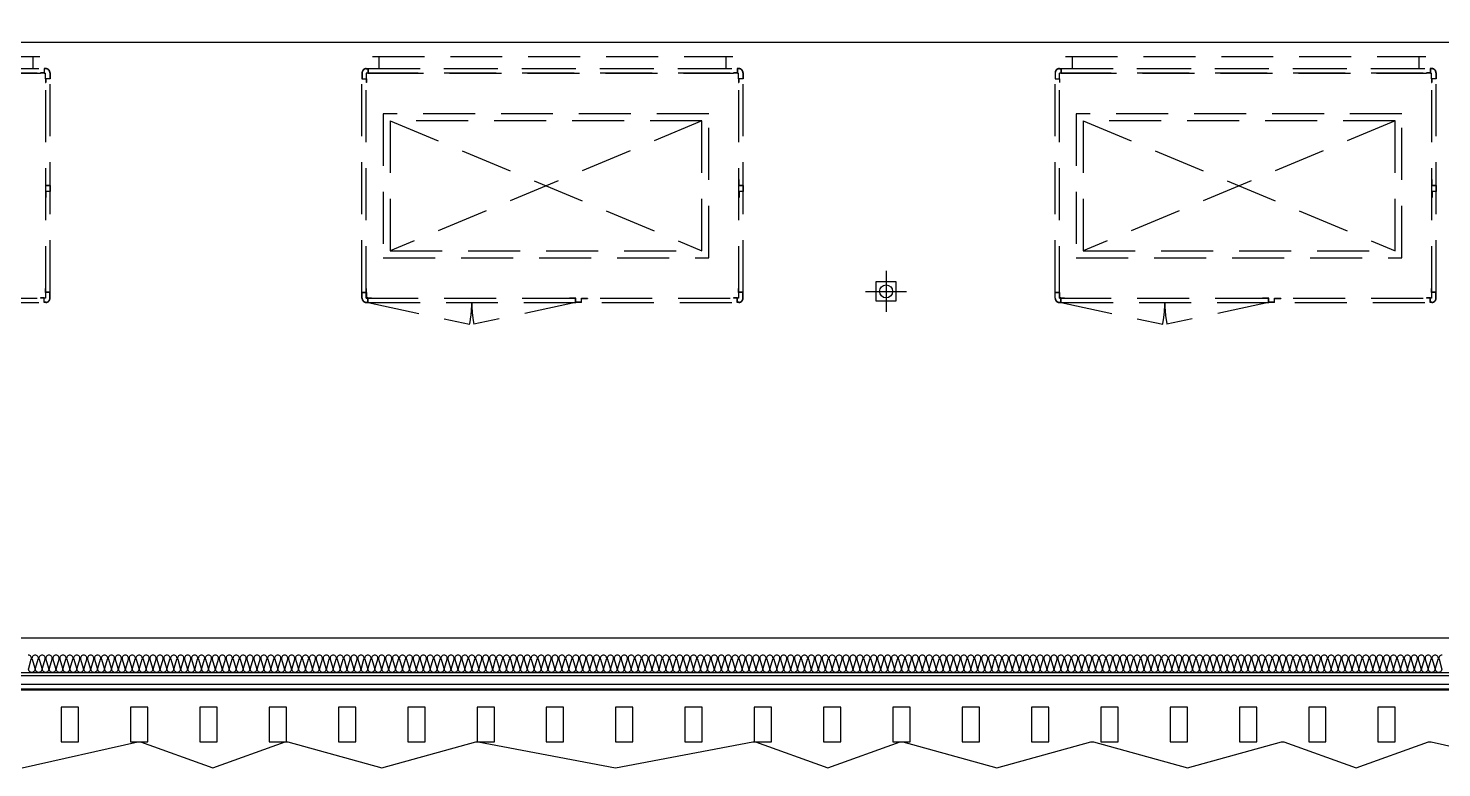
# Model space of a CAD drawing. Header units: millimetres. Extents: x -95754 to 177808, y 34455 to 149960.
# Drawn here: x 119714 to 127872, y 106755 to 111023 of the extents above; entities that cross this region are included whole.
import ezdxf

# ---------------------------------------------------------------- set-up
doc = ezdxf.new("R2010")
doc.units = ezdxf.units.MM
doc.header["$LTSCALE"] = 300
doc.linetypes.add('H1', pattern=[1.5, 1, -0.5])
for name, color, linetype in [('A-ELE-8', 8, 'Continuous'), ('A-ETC-기계', 253, 'H1'), ('A-LOUVER', 6, 'Continuous'), ('A-SYM', 7, 'Continuous'), ('A-WALL-D', 7, 'Continuous'), ('A-지붕바닥', 251, 'Continuous'), ('A-하지철물', 55, 'Continuous'), ('ISL', 251, 'Continuous'), ('복합판넬', 6, 'Continuous'), ('우수계획', 7, 'Continuous')]:
    doc.layers.add(name, color=color, linetype=linetype)
doc.layers.add('A-ETC-AREA', color=21, linetype='Continuous', plot=False)

# ---------------------------------------------------------------- blocks, each defined once
blk = doc.blocks.new('A$Cacae0627')
at = {"layer": '우수계획', "color": 1}
for p, q in [((0, 528), (0, -528)), ((-528, 0), (528, 0))]:
    blk.add_line(p, q, dxfattribs=at)
at = {"layer": '우수계획', "color": 6, "lineweight": -3}
blk.add_lwpolyline([(-250, 250), (250, 250), (250, -250), (-250, -250)], close=True, dxfattribs=at)
blk.add_circle((0, 0), 167, dxfattribs=at)
blk = doc.blocks.new('A$Cfdea7a82')
at = {"layer": 'A-SYM', "xscale": 0.2249999999999964, "yscale": 0.2249999999999964, "zscale": 0.2249999999999964}
blk.add_blockref('A$Cacae0627', (203.8, 118.8, 0), dxfattribs=at)
blk = doc.blocks.new('A$C7EEB4B3A')
for p, q in [((36.2, 25), (0, 25)), ((0, 25), (0, 23.8)), ((35, 23.8), (0, 23.8)), ((35, 0), (35, 23.8)), ((35, 0), (70, 0)), ((36.2, 1.2), (36.2, 25)), ((36.2, 1.2), (68.8, 1.2)), ((68.8, 1.2), (68.8, 25)), ((68.8, 25), (105, 25)), ((70, 0), (70, 23.8)), ((70, 23.8), (105, 23.8)), ((105, 25), (105, 23.8))]:
    blk.add_line(p, q)
blk = doc.blocks.new('G$C50708EB4')
for p, q in [((-1077.5, 0), (1002.5, 0)), ((-1075, 0), (-1065, 0)), ((-1065, 0), (-1065, -25)), ((-1065, 0), (1065, 0)), ((-1040, 70), (1040, 70)), ((-1000, 0), (-1000, 70)), ((1000, 70), (1000, 0)), ((1075, 0), (1065, 0)), ((1065, 0), (1065, -25)), ((-1100, -25), (-1100, -60)), ((-1100, -60), (-1075, -60)), ((-1100, -1290.1), (-1100, -60)), ((-1098.4, -25), (-1098.4, -58.4)), ((-1098.4, -58.4), (-1073.4, -58.4)), ((-1075, -1.6), (-1066.6, -1.6)), ((-1075, -1325.1), (-1075, -25)), ((-1075, -25), (1075, -25)), ((-1075, -60), (-1075, -80)), ((-1073.4, -80), (-1075, -80)), ((-1073.4, -58.4), (-1073.4, -26.6)), ((-1066.6, -26.6), (-1073.4, -26.6)), ((-1073.4, -58.4), (-1073.4, -80)), ((-1066.6, -1.6), (-1066.6, -26.6)), ((-1066.6, -26.6), (-1045, -26.6)), ((-1065, -25), (-1045, -25)), ((-1045, -26.6), (-1045, -25)), ((-1045, -26.6), (1045, -26.6)), ((1065, -25), (1045, -25)), ((1045, -26.6), (1045, -25)), ((1066.6, -26.6), (1045, -26.6)), ((1075, -1.6), (1066.6, -1.6)), ((1066.6, -1.6), (1066.6, -26.6)), ((1066.6, -26.6), (1073.4, -26.6)), ((1073.4, -58.4), (1073.4, -26.6)), ((1098.4, -58.4), (1073.4, -58.4)), ((1073.4, -58.4), (1073.4, -80)), ((1073.4, -80), (1075, -80)), ((1075, -1325.1), (1075, -25)), ((1100, -60), (1075, -60)), ((1075, -60), (1075, -80)), ((1098.4, -25), (1098.4, -58.4)), ((1100, -25), (1100, -60)), ((1100, -1290.1), (1100, -60)), ((-977.5, -262.1), (-977.5, -1092.1)), ((902.5, -262.1), (-977.5, -262.1)), ((-937.5, -302.1), (-937.5, -1052.1)), ((-937.5, -302.1), (862.5, -1052.1)), ((862.5, -302.1), (-937.5, -1052.1)), ((862.5, -302.1), (-937.5, -302.1)), ((862.5, -1052.1), (862.5, -302.1)), ((902.5, -1092.1), (902.5, -262.1)), ((-937.5, -1052.1), (862.5, -1052.1)), ((-977.5, -1092.1), (902.5, -1092.1)), ((-1100, -1325.1), (-1100, -1290.1)), ((-1100, -1290.1), (-1075, -1290.1)), ((-1098.4, -1325.1), (-1098.4, -1291.7)), ((-1098.4, -1291.7), (-1073.4, -1291.7)), ((-1075, -1290.1), (-1075, -1270.1)), ((-1073.4, -1270.1), (-1075, -1270.1)), ((-1073.4, -1291.7), (-1073.4, -1270.1)), ((-1073.4, -1291.7), (-1073.4, -1323.5)), ((1073.4, -1291.7), (1073.4, -1270.1)), ((1073.4, -1270.1), (1075, -1270.1)), ((1098.4, -1291.7), (1073.4, -1291.7)), ((1073.4, -1291.7), (1073.4, -1323.5)), ((1075, -1290.1), (1075, -1270.1)), ((1100, -1290.1), (1075, -1290.1)), ((1098.4, -1325.1), (1098.4, -1291.7)), ((1100, -1325.1), (1100, -1290.1)), ((-1075, -1325.1), (1075, -1325.1)), ((-1075, -1348.5), (-1066.6, -1348.5)), ((-1075, -1350.1), (-1065, -1350.1)), ((-1066.6, -1323.5), (-1073.4, -1323.5)), ((-1066.6, -1348.5), (-1066.6, -1323.5)), ((-1066.6, -1323.5), (-1045, -1323.5)), ((-1065, -1350.1), (-1065, -1325.1)), ((-1065, -1325.1), (-1045, -1325.1)), ((-1065, -1350.1), (1065, -1350.1)), ((-1065, -1350.1), (-478.6, -1475.3)), ((-1045, -1323.5), (-1045, -1325.1)), ((132.5, -1350), (-453.9, -1475.2)), ((1066.6, -1323.5), (1045, -1323.5)), ((1045, -1323.5), (1045, -1325.1)), ((1065, -1325.1), (1045, -1325.1)), ((1065, -1350.1), (1065, -1325.1)), ((1075, -1350.1), (1065, -1350.1)), ((1066.6, -1348.5), (1066.6, -1323.5)), ((1066.6, -1323.5), (1073.4, -1323.5)), ((1075, -1348.5), (1066.6, -1348.5))]:
    blk.add_line(p, q)
for centre, radius, start, end in [((-1075, -25), 25, 90, 180), ((1075, -25), 25, 0, 90), ((-1075, -25), 23.4, 90, 180.00287), ((1075, -25), 23.4, 359.99713, 90), ((-1075, -1325.1), 25, 180, 270), ((-1075, -1325.1), 23.4, 179.99713, 270), ((-1108.2, -1350.1), 641.9, 348.75274, 0.00458), ((175.7, -1350), 641.9, 179.99542, 191.24726), ((1075, -1325.1), 25, 270, 0), ((1075, -1325.1), 23.4, 270, 0.00287)]:
    blk.add_arc(centre, radius, start, end)
at = {"xscale": -1, "rotation": 89.99999999999997}
blk.add_blockref('A$C7EEB4B3A', (1100, -639.9), dxfattribs=at)
at = {"xscale": -1}
blk.add_blockref('A$C7EEB4B3A', (202.5, -1350.1), dxfattribs=at)
blk = doc.blocks.new('6F_기계장비')
at = {"layer": 'A-ETC-기계'}
for p in [(26186, -37815), (30186, -37815), (34186, -37815)]:
    blk.add_blockref('G$C50708EB4', p, dxfattribs=at)

msp = doc.modelspace()

# ---------------------------------------------------------------- linework, layer by layer
at = {"layer": 'A-ELE-8', "elevation": 0}
msp.add_lwpolyline([(119678.6, 106755), (120346.1, 106905), (120346.1, 106905), (120361.1, 106905), (120361.1, 106905), (120778.6, 106755), (121196.1, 106905), (121196.1, 106905), (121211.1, 106905), (121211.1, 106905), (121753.6, 106755), (122296.1, 106905), (122296.1, 106905), (122311.1, 106905), (122311.1, 106905), (123103.6, 106755), (123896.1, 106905), (123896.1, 106905), (123911.1, 106905), (123911.1, 106905), (124328.6, 106755), (124746.1, 106905), (124746.1, 106905), (124761.1, 106905), (124761.1, 106905), (125303.6, 106755), (125846.1, 106905), (125846.1, 106905), (125861.1, 106905), (125861.1, 106905), (126403.6, 106755), (126946.1, 106905), (126946.1, 106905), (126961.1, 106905), (126961.1, 106905), (127378.6, 106755), (127796.1, 106905), (127796.1, 106905), (127811.1, 106905), (127811.1, 106905), (128478.6, 106755)], dxfattribs=at)
at = {"layer": 'A-ETC-AREA'}
msp.add_lwpolyline([(109303.6, 107505), (145803.6, 107505), (145803.6, 123005), (109303.6, 123005)], close=True, dxfattribs=at)
at = {"layer": 'A-LOUVER'}
for points in [[(119903.6, 106905), (120003.6, 106905), (120003.6, 107105), (119903.6, 107105)], [(120303.6, 106905), (120403.6, 106905), (120403.6, 107105), (120303.6, 107105)], [(120703.6, 106905), (120803.6, 106905), (120803.6, 107105), (120703.6, 107105)], [(121103.6, 106905), (121203.6, 106905), (121203.6, 107105), (121103.6, 107105)], [(121503.6, 106905), (121603.6, 106905), (121603.6, 107105), (121503.6, 107105)], [(121903.6, 106905), (122003.6, 106905), (122003.6, 107105), (121903.6, 107105)], [(122303.6, 106905), (122403.6, 106905), (122403.6, 107105), (122303.6, 107105)], [(122703.6, 106905), (122803.6, 106905), (122803.6, 107105), (122703.6, 107105)]]:
    msp.add_lwpolyline(points, close=True, dxfattribs=at)
at = {"layer": 'A-LOUVER', "elevation": 0}
for points in [[(123103.6, 106905), (123203.6, 106905), (123203.6, 107105), (123103.6, 107105)], [(123503.6, 106905), (123603.6, 106905), (123603.6, 107105), (123503.6, 107105)], [(123903.6, 106905), (124003.6, 106905), (124003.6, 107105), (123903.6, 107105)], [(124303.6, 106905), (124403.6, 106905), (124403.6, 107105), (124303.6, 107105)], [(124703.6, 106905), (124803.6, 106905), (124803.6, 107105), (124703.6, 107105)], [(125103.6, 106905), (125203.6, 106905), (125203.6, 107105), (125103.6, 107105)], [(125503.6, 106905), (125603.6, 106905), (125603.6, 107105), (125503.6, 107105)], [(125903.6, 106905), (126003.6, 106905), (126003.6, 107105), (125903.6, 107105)], [(126303.6, 106905), (126403.6, 106905), (126403.6, 107105), (126303.6, 107105)], [(126703.6, 106905), (126803.6, 106905), (126803.6, 107105), (126703.6, 107105)], [(127103.6, 106905), (127203.6, 106905), (127203.6, 107105), (127103.6, 107105)], [(127503.6, 106905), (127603.6, 106905), (127603.6, 107105), (127503.6, 107105)]]:
    msp.add_lwpolyline(points, close=True, dxfattribs=at)
at = {"layer": 'A-WALL-D'}
msp.add_line((141303.6, 110940), (109403.6, 110940), dxfattribs=at)
at = {"layer": 'A-하지철물', "elevation": 0}
for points in [[(145953.6, 108745), (146173.6, 108745), (146173.6, 107235), (108983.6, 107235), (108983.6, 108345), (109203.6, 108345)], [(145953.6, 108695), (146123.6, 108695), (146123.6, 107285), (109033.6, 107285), (109033.6, 108310), (109203.6, 108310)]]:
    msp.add_lwpolyline(points, dxfattribs=at)
at = {"layer": 'ISL'}
msp.add_lwpolyline([(109103.6, 108345), (109103.6, 107305), (146053.6, 107305), (146053.6, 108745)], dxfattribs=at)
at = {"layer": 'ISL', "elevation": 0}
msp.add_lwpolyline([(127873.6, 107405, 0.509267), (127855.9, 107380.8), (127871.2, 107329.3, -1.372593), (127835.9, 107329.3), (127851.2, 107380.8, 0.509267), (127833.6, 107405, 0.509267), (127815.9, 107380.8), (127831.2, 107329.3, -1.372593), (127795.9, 107329.3), (127811.2, 107380.8, 0.509267), (127793.6, 107405, 0.509267), (127775.9, 107380.8), (127791.2, 107329.3, -1.372593), (127755.9, 107329.3), (127771.2, 107380.8, 0.509267), (127753.6, 107405, 0.509267), (127735.9, 107380.8), (127751.2, 107329.3, -1.372593), (127715.9, 107329.3), (127731.2, 107380.8, 0.509267), (127713.6, 107405, 0.509267), (127695.9, 107380.8), (127711.2, 107329.3, -1.372593), (127675.9, 107329.3), (127691.2, 107380.8, 0.509267), (127673.6, 107405, 0.509267), (127655.9, 107380.8), (127671.2, 107329.3, -1.372593), (127635.9, 107329.3), (127651.2, 107380.8, 0.509267), (127633.6, 107405, 0.509267), (127615.9, 107380.8), (127631.2, 107329.3, -1.372593), (127595.9, 107329.3), (127611.2, 107380.8, 0.509267), (127593.6, 107405, 0.509267), (127575.9, 107380.8), (127591.2, 107329.3, -1.372593), (127555.9, 107329.3), (127571.2, 107380.8, 0.509267), (127553.6, 107405, 0.509267), (127535.9, 107380.8), (127551.2, 107329.3, -1.372593), (127515.9, 107329.3), (127531.2, 107380.8, 0.509267), (127513.6, 107405, 0.509267), (127495.9, 107380.8), (127511.2, 107329.3, -1.372593), (127475.9, 107329.3), (127491.2, 107380.8, 0.509267), (127473.6, 107405, 0.509267), (127455.9, 107380.8), (127471.2, 107329.3, -1.372593), (127435.9, 107329.3), (127451.2, 107380.8, 0.509267), (127433.6, 107405, 0.509267), (127415.9, 107380.8), (127431.2, 107329.3, -1.372593), (127395.9, 107329.3), (127411.2, 107380.8, 0.509267), (127393.6, 107405, 0.509267), (127375.9, 107380.8), (127391.2, 107329.3, -1.372593), (127355.9, 107329.3), (127371.2, 107380.8, 0.509267), (127353.6, 107405, 0.509267), (127335.9, 107380.8), (127351.2, 107329.3, -1.372593), (127315.9, 107329.3), (127331.2, 107380.8, 0.509267), (127313.6, 107405, 0.509267), (127295.9, 107380.8), (127311.2, 107329.3, -1.372593), (127275.9, 107329.3), (127291.2, 107380.8, 0.509267), (127273.6, 107405, 0.509267), (127255.9, 107380.8), (127271.2, 107329.3, -1.372593), (127235.9, 107329.3), (127251.2, 107380.8, 0.509267), (127233.6, 107405, 0.509267), (127215.9, 107380.8), (127231.2, 107329.3, -1.372593), (127195.9, 107329.3), (127211.2, 107380.8, 0.509267), (127193.6, 107405, 0.509267), (127175.9, 107380.8), (127191.2, 107329.3, -1.372593), (127155.9, 107329.3), (127171.2, 107380.8, 0.509267), (127153.6, 107405, 0.509267), (127135.9, 107380.8), (127151.2, 107329.3, -1.372593), (127115.9, 107329.3), (127131.2, 107380.8, 0.509267), (127113.6, 107405, 0.509267), (127095.9, 107380.8), (127111.2, 107329.3, -1.372593), (127075.9, 107329.3), (127091.2, 107380.8, 0.509267), (127073.6, 107405, 0.509267), (127055.9, 107380.8), (127071.2, 107329.3, -1.372593), (127035.9, 107329.3), (127051.2, 107380.8, 0.509267), (127033.6, 107405, 0.509267), (127015.9, 107380.8), (127031.2, 107329.3, -1.372593), (126995.9, 107329.3), (127011.2, 107380.8, 0.509267), (126993.6, 107405, 0.509267), (126975.9, 107380.8), (126991.2, 107329.3, -1.372593), (126955.9, 107329.3), (126971.2, 107380.8, 0.509267), (126953.6, 107405, 0.509267), (126935.9, 107380.8), (126951.2, 107329.3, -1.372593), (126915.9, 107329.3), (126931.2, 107380.8, 0.509267), (126913.6, 107405, 0.509267), (126895.9, 107380.8), (126911.2, 107329.3, -1.372593), (126875.9, 107329.3), (126891.2, 107380.8, 0.509267), (126873.6, 107405, 0.509267), (126855.9, 107380.8), (126871.2, 107329.3, -1.372593), (126835.9, 107329.3), (126851.2, 107380.8, 0.509267), (126833.6, 107405, 0.509267), (126815.9, 107380.8), (126831.2, 107329.3, -1.372593), (126795.9, 107329.3), (126811.2, 107380.8, 0.509267), (126793.6, 107405, 0.509267), (126775.9, 107380.8), (126791.2, 107329.3, -1.372593), (126755.9, 107329.3), (126771.2, 107380.8, 0.509267), (126753.6, 107405, 0.509267), (126735.9, 107380.8), (126751.2, 107329.3, -1.372593), (126715.9, 107329.3), (126731.2, 107380.8, 0.509267), (126713.6, 107405, 0.509267), (126695.9, 107380.8), (126711.2, 107329.3, -1.372593), (126675.9, 107329.3), (126691.2, 107380.8, 0.509267), (126673.6, 107405, 0.509267), (126655.9, 107380.8), (126671.2, 107329.3, -1.372593), (126635.9, 107329.3), (126651.2, 107380.8, 0.509267), (126633.6, 107405, 0.509267), (126615.9, 107380.8), (126631.2, 107329.3, -1.372593), (126595.9, 107329.3), (126611.2, 107380.8, 0.509267), (126593.6, 107405, 0.509267), (126575.9, 107380.8), (126591.2, 107329.3, -1.372593), (126555.9, 107329.3), (126571.2, 107380.8, 0.509267), (126553.6, 107405, 0.509267), (126535.9, 107380.8), (126551.2, 107329.3, -1.372593), (126515.9, 107329.3), (126531.2, 107380.8, 0.509267), (126513.6, 107405, 0.509267), (126495.9, 107380.8), (126511.2, 107329.3, -1.372593), (126475.9, 107329.3), (126491.2, 107380.8, 0.509267), (126473.6, 107405, 0.509267), (126455.9, 107380.8), (126471.2, 107329.3, -1.372593), (126435.9, 107329.3), (126451.2, 107380.8, 0.509267), (126433.6, 107405, 0.509267), (126415.9, 107380.8), (126431.2, 107329.3, -1.372593), (126395.9, 107329.3), (126411.2, 107380.8, 0.509267), (126393.6, 107405, 0.509267), (126375.9, 107380.8), (126391.2, 107329.3, -1.372593), (126355.9, 107329.3), (126371.2, 107380.8, 0.509267), (126353.6, 107405, 0.509267), (126335.9, 107380.8), (126351.2, 107329.3, -1.372593), (126315.9, 107329.3), (126331.2, 107380.8, 0.509267), (126313.6, 107405, 0.509267), (126295.9, 107380.8), (126311.2, 107329.3, -1.372593), (126275.9, 107329.3), (126291.2, 107380.8, 0.509267), (126273.6, 107405, 0.509267), (126255.9, 107380.8), (126271.2, 107329.3, -1.372593), (126235.9, 107329.3), (126251.2, 107380.8, 0.509267), (126233.6, 107405, 0.509267), (126215.9, 107380.8), (126231.2, 107329.3, -1.372593), (126195.9, 107329.3), (126211.2, 107380.8, 0.509267), (126193.6, 107405, 0.509267), (126175.9, 107380.8), (126191.2, 107329.3, -1.372593), (126155.9, 107329.3), (126171.2, 107380.8, 0.509267), (126153.6, 107405, 0.509267), (126135.9, 107380.8), (126151.2, 107329.3, -1.372593), (126115.9, 107329.3), (126131.2, 107380.8, 0.509267), (126113.6, 107405, 0.509267), (126095.9, 107380.8), (126111.2, 107329.3, -1.372593), (126075.9, 107329.3), (126091.2, 107380.8, 0.509267), (126073.6, 107405, 0.509267), (126055.9, 107380.8), (126071.2, 107329.3, -1.372593), (126035.9, 107329.3), (126051.2, 107380.8, 0.509267), (126033.6, 107405, 0.509267), (126015.9, 107380.8), (126031.2, 107329.3, -1.372593), (125995.9, 107329.3), (126011.2, 107380.8, 0.509267), (125993.6, 107405, 0.509267), (125975.9, 107380.8), (125991.2, 107329.3, -1.372593), (125955.9, 107329.3), (125971.2, 107380.8, 0.509267), (125953.6, 107405, 0.509267), (125935.9, 107380.8), (125951.2, 107329.3, -1.372593), (125915.9, 107329.3), (125931.2, 107380.8, 0.509267), (125913.6, 107405, 0.509267), (125895.9, 107380.8), (125911.2, 107329.3, -1.372593), (125875.9, 107329.3), (125891.2, 107380.8, 0.509267), (125873.6, 107405, 0.509267), (125855.9, 107380.8), (125871.2, 107329.3, -1.372593), (125835.9, 107329.3), (125851.2, 107380.8, 0.509267), (125833.6, 107405, 0.509267), (125815.9, 107380.8), (125831.2, 107329.3, -1.372593), (125795.9, 107329.3), (125811.2, 107380.8, 0.509267), (125793.6, 107405, 0.509267), (125775.9, 107380.8), (125791.2, 107329.3, -1.372593), (125755.9, 107329.3), (125771.2, 107380.8, 0.509267), (125753.6, 107405, 0.509267), (125735.9, 107380.8), (125751.2, 107329.3, -1.372593), (125715.9, 107329.3), (125731.2, 107380.8, 0.509267), (125713.6, 107405, 0.509267), (125695.9, 107380.8), (125711.2, 107329.3, -1.372593), (125675.9, 107329.3), (125691.2, 107380.8, 0.509267), (125673.6, 107405, 0.509267), (125655.9, 107380.8), (125671.2, 107329.3, -1.372593), (125635.9, 107329.3), (125651.2, 107380.8, 0.509267), (125633.6, 107405, 0.509267), (125615.9, 107380.8), (125631.2, 107329.3, -1.372593), (125595.9, 107329.3), (125611.2, 107380.8, 0.509267), (125593.6, 107405, 0.509267), (125575.9, 107380.8), (125591.2, 107329.3, -1.372593), (125555.9, 107329.3), (125571.2, 107380.8, 0.509267), (125553.6, 107405, 0.509267), (125535.9, 107380.8), (125551.2, 107329.3, -1.372593), (125515.9, 107329.3), (125531.2, 107380.8, 0.509267), (125513.6, 107405, 0.509267), (125495.9, 107380.8), (125511.2, 107329.3, -1.372593), (125475.9, 107329.3), (125491.2, 107380.8, 0.509267), (125473.6, 107405, 0.509267), (125455.9, 107380.8), (125471.2, 107329.3, -1.372593), (125435.9, 107329.3), (125451.2, 107380.8, 0.509267), (125433.6, 107405, 0.509267), (125415.9, 107380.8), (125431.2, 107329.3, -1.372593), (125395.9, 107329.3), (125411.2, 107380.8, 0.509267), (125393.6, 107405, 0.509267), (125375.9, 107380.8), (125391.2, 107329.3, -1.372593), (125355.9, 107329.3), (125371.2, 107380.8, 0.509267), (125353.6, 107405, 0.509267), (125335.9, 107380.8), (125351.2, 107329.3, -1.372593), (125315.9, 107329.3), (125331.2, 107380.8, 0.509267), (125313.6, 107405, 0.509267), (125295.9, 107380.8), (125311.2, 107329.3, -1.372593), (125275.9, 107329.3), (125291.2, 107380.8, 0.509267), (125273.6, 107405, 0.509267), (125255.9, 107380.8), (125271.2, 107329.3, -1.372593), (125235.9, 107329.3), (125251.2, 107380.8, 0.509267), (125233.6, 107405, 0.509267), (125215.9, 107380.8), (125231.2, 107329.3, -1.372593), (125195.9, 107329.3), (125211.2, 107380.8, 0.509267), (125193.6, 107405, 0.509267), (125175.9, 107380.8), (125191.2, 107329.3, -1.372593), (125155.9, 107329.3), (125171.2, 107380.8, 0.509267), (125153.6, 107405, 0.509267), (125135.9, 107380.8), (125151.2, 107329.3, -1.372593), (125115.9, 107329.3), (125131.2, 107380.8, 0.509267), (125113.6, 107405, 0.509267), (125095.9, 107380.8), (125111.2, 107329.3, -1.372593), (125075.9, 107329.3), (125091.2, 107380.8, 0.509267), (125073.6, 107405, 0.509267), (125055.9, 107380.8), (125071.2, 107329.3, -1.372593), (125035.9, 107329.3), (125051.2, 107380.8, 0.509267), (125033.6, 107405, 0.509267), (125015.9, 107380.8), (125031.2, 107329.3, -1.372593), (124995.9, 107329.3), (125011.2, 107380.8, 0.509267), (124993.6, 107405, 0.509267), (124975.9, 107380.8), (124991.2, 107329.3, -1.372593), (124955.9, 107329.3), (124971.2, 107380.8, 0.509267), (124953.6, 107405, 0.509267), (124935.9, 107380.8), (124951.2, 107329.3, -1.372593), (124915.9, 107329.3), (124931.2, 107380.8, 0.509267), (124913.6, 107405, 0.509267), (124895.9, 107380.8), (124911.2, 107329.3, -1.372593), (124875.9, 107329.3), (124891.2, 107380.8, 0.509267), (124873.6, 107405, 0.509267), (124855.9, 107380.8), (124871.2, 107329.3, -1.372593), (124835.9, 107329.3), (124851.2, 107380.8, 0.509267), (124833.6, 107405, 0.509267), (124815.9, 107380.8), (124831.2, 107329.3, -1.372593), (124795.9, 107329.3), (124811.2, 107380.8, 0.509267), (124793.6, 107405, 0.509267), (124775.9, 107380.8), (124791.2, 107329.3, -1.372593), (124755.9, 107329.3), (124771.2, 107380.8, 0.509267), (124753.6, 107405, 0.509267), (124735.9, 107380.8), (124751.2, 107329.3, -1.372593), (124715.9, 107329.3), (124731.2, 107380.8, 0.509267), (124713.6, 107405, 0.509267), (124695.9, 107380.8), (124711.2, 107329.3, -1.372593), (124675.9, 107329.3), (124691.2, 107380.8, 0.509267), (124673.6, 107405, 0.509267), (124655.9, 107380.8), (124671.2, 107329.3, -1.372593), (124635.9, 107329.3), (124651.2, 107380.8, 0.509267), (124633.6, 107405, 0.509267), (124615.9, 107380.8), (124631.2, 107329.3, -1.372593), (124595.9, 107329.3), (124611.2, 107380.8, 0.509267), (124593.6, 107405, 0.509267), (124575.9, 107380.8), (124591.2, 107329.3, -1.372593), (124555.9, 107329.3), (124571.2, 107380.8, 0.509267), (124553.6, 107405, 0.509267), (124535.9, 107380.8), (124551.2, 107329.3, -1.372593), (124515.9, 107329.3), (124531.2, 107380.8, 0.509267), (124513.6, 107405, 0.509267), (124495.9, 107380.8), (124511.2, 107329.3, -1.372593), (124475.9, 107329.3), (124491.2, 107380.8, 0.509267), (124473.6, 107405, 0.509267), (124455.9, 107380.8), (124471.2, 107329.3, -1.372593), (124435.9, 107329.3), (124451.2, 107380.8, 0.509267), (124433.6, 107405, 0.509267), (124415.9, 107380.8), (124431.2, 107329.3, -1.372593), (124395.9, 107329.3), (124411.2, 107380.8, 0.509267), (124393.6, 107405, 0.509267), (124375.9, 107380.8), (124391.2, 107329.3, -1.372593), (124355.9, 107329.3), (124371.2, 107380.8, 0.509267), (124353.6, 107405, 0.509267), (124335.9, 107380.8), (124351.2, 107329.3, -1.372593), (124315.9, 107329.3), (124331.2, 107380.8, 0.509267), (124313.6, 107405, 0.509267), (124295.9, 107380.8), (124311.2, 107329.3, -1.372593), (124275.9, 107329.3), (124291.2, 107380.8, 0.509267), (124273.6, 107405, 0.509267), (124255.9, 107380.8), (124271.2, 107329.3, -1.372593), (124235.9, 107329.3), (124251.2, 107380.8, 0.509267), (124233.6, 107405, 0.509267), (124215.9, 107380.8), (124231.2, 107329.3, -1.372593), (124195.9, 107329.3), (124211.2, 107380.8, 0.509267), (124193.6, 107405, 0.509267), (124175.9, 107380.8), (124191.2, 107329.3, -1.372593), (124155.9, 107329.3), (124171.2, 107380.8, 0.509267), (124153.6, 107405, 0.509267), (124135.9, 107380.8), (124151.2, 107329.3, -1.372593), (124115.9, 107329.3), (124131.2, 107380.8, 0.509267), (124113.6, 107405, 0.509267), (124095.9, 107380.8), (124111.2, 107329.3, -1.372593), (124075.9, 107329.3), (124091.2, 107380.8, 0.509267), (124073.6, 107405, 0.509267), (124055.9, 107380.8), (124071.2, 107329.3, -1.372593), (124035.9, 107329.3), (124051.2, 107380.8, 0.509267), (124033.6, 107405, 0.509267), (124015.9, 107380.8), (124031.2, 107329.3, -1.372593), (123995.9, 107329.3), (124011.2, 107380.8, 0.509267), (123993.6, 107405, 0.509267), (123975.9, 107380.8), (123991.2, 107329.3, -1.372593), (123955.9, 107329.3), (123971.2, 107380.8, 0.509267), (123953.6, 107405, 0.509267), (123935.9, 107380.8), (123951.2, 107329.3, -1.372593), (123915.9, 107329.3), (123931.2, 107380.8, 0.509267), (123913.6, 107405, 0.509267), (123895.9, 107380.8), (123911.2, 107329.3, -1.372593), (123875.9, 107329.3), (123891.2, 107380.8, 0.509267), (123873.6, 107405, 0.509267), (123855.9, 107380.8), (123871.2, 107329.3, -1.372593), (123835.9, 107329.3), (123851.2, 107380.8, 0.509267), (123833.6, 107405, 0.509267), (123815.9, 107380.8), (123831.2, 107329.3, -1.372593), (123795.9, 107329.3), (123811.2, 107380.8, 0.509267), (123793.6, 107405, 0.509267), (123775.9, 107380.8), (123791.2, 107329.3, -1.372593), (123755.9, 107329.3), (123771.2, 107380.8, 0.509267), (123753.6, 107405, 0.509267), (123735.9, 107380.8), (123751.2, 107329.3, -1.372593), (123715.9, 107329.3), (123731.2, 107380.8, 0.509267), (123713.6, 107405, 0.509267), (123695.9, 107380.8), (123711.2, 107329.3, -1.372593), (123675.9, 107329.3), (123691.2, 107380.8, 0.509267), (123673.6, 107405, 0.509267), (123655.9, 107380.8), (123671.2, 107329.3, -1.372593), (123635.9, 107329.3), (123651.2, 107380.8, 0.509267), (123633.6, 107405, 0.509267), (123615.9, 107380.8), (123631.2, 107329.3, -1.372593), (123595.9, 107329.3), (123611.2, 107380.8, 0.509267), (123593.6, 107405, 0.509267), (123575.9, 107380.8), (123591.2, 107329.3, -1.372593), (123555.9, 107329.3), (123571.2, 107380.8, 0.509267), (123553.6, 107405, 0.509267), (123535.9, 107380.8), (123551.2, 107329.3, -1.372593), (123515.9, 107329.3), (123531.2, 107380.8, 0.509267), (123513.6, 107405, 0.509267), (123495.9, 107380.8), (123511.2, 107329.3, -1.372593), (123475.9, 107329.3), (123491.2, 107380.8, 0.509267), (123473.6, 107405, 0.509267), (123455.9, 107380.8), (123471.2, 107329.3, -1.372593), (123435.9, 107329.3), (123451.2, 107380.8, 0.509267), (123433.6, 107405, 0.509267), (123415.9, 107380.8), (123431.2, 107329.3, -1.372593), (123395.9, 107329.3), (123411.2, 107380.8, 0.509267), (123393.6, 107405, 0.509267), (123375.9, 107380.8), (123391.2, 107329.3, -1.372593), (123355.9, 107329.3), (123371.2, 107380.8, 0.509267), (123353.6, 107405, 0.509267), (123335.9, 107380.8), (123351.2, 107329.3, -1.372593), (123315.9, 107329.3), (123331.2, 107380.8, 0.509267), (123313.6, 107405, 0.509267), (123295.9, 107380.8), (123311.2, 107329.3, -1.372593), (123275.9, 107329.3), (123291.2, 107380.8, 0.509267), (123273.6, 107405, 0.509267), (123255.9, 107380.8), (123271.2, 107329.3, -1.372593), (123235.9, 107329.3), (123251.2, 107380.8, 0.509267), (123233.6, 107405, 0.509267), (123215.9, 107380.8), (123231.2, 107329.3, -1.372593), (123195.9, 107329.3), (123211.2, 107380.8, 0.509267), (123193.6, 107405, 0.509267), (123175.9, 107380.8), (123191.2, 107329.3, -1.372593), (123155.9, 107329.3), (123171.2, 107380.8, 0.509267), (123153.6, 107405, 0.509267), (123135.9, 107380.8), (123151.2, 107329.3, -1.372593), (123115.9, 107329.3), (123131.2, 107380.8, 0.509267), (123113.6, 107405, 0.509267), (123095.9, 107380.8), (123111.2, 107329.3, -1.372593), (123075.9, 107329.3), (123091.2, 107380.8, 0.509267), (123073.6, 107405, 0.509267), (123055.9, 107380.8), (123071.2, 107329.3, -1.372593), (123035.9, 107329.3), (123051.2, 107380.8, 0.509267), (123033.6, 107405, 0.509267), (123015.9, 107380.8), (123031.2, 107329.3, -1.372593), (122995.9, 107329.3), (123011.2, 107380.8, 0.509267), (122993.6, 107405, 0.509267), (122975.9, 107380.8), (122991.2, 107329.3, -1.372593), (122955.9, 107329.3), (122971.2, 107380.8, 0.509267), (122953.6, 107405, 0.509267), (122935.9, 107380.8), (122951.2, 107329.3, -1.372593), (122915.9, 107329.3), (122931.2, 107380.8, 0.509267), (122913.6, 107405, 0.509267), (122895.9, 107380.8), (122911.2, 107329.3, -1.372593), (122875.9, 107329.3), (122891.2, 107380.8, 0.509267), (122873.6, 107405, 0.509267), (122855.9, 107380.8), (122871.2, 107329.3, -1.372593), (122835.9, 107329.3), (122851.2, 107380.8, 0.509267), (122833.6, 107405, 0.509267), (122815.9, 107380.8), (122831.2, 107329.3, -1.372593), (122795.9, 107329.3), (122811.2, 107380.8, 0.509267), (122793.6, 107405, 0.509267), (122775.9, 107380.8), (122791.2, 107329.3, -1.372593), (122755.9, 107329.3), (122771.2, 107380.8, 0.509267), (122753.6, 107405, 0.509267), (122735.9, 107380.8), (122751.2, 107329.3, -1.372593), (122715.9, 107329.3), (122731.2, 107380.8, 0.509267), (122713.6, 107405, 0.509267), (122695.9, 107380.8), (122711.2, 107329.3, -1.372593), (122675.9, 107329.3), (122691.2, 107380.8, 0.509267), (122673.6, 107405, 0.509267), (122655.9, 107380.8), (122671.2, 107329.3, -1.372593), (122635.9, 107329.3), (122651.2, 107380.8, 0.509267), (122633.6, 107405, 0.509267), (122615.9, 107380.8), (122631.2, 107329.3, -1.372593), (122595.9, 107329.3), (122611.2, 107380.8, 0.509267), (122593.6, 107405, 0.509267), (122575.9, 107380.8), (122591.2, 107329.3, -1.372593), (122555.9, 107329.3), (122571.2, 107380.8, 0.509267), (122553.6, 107405, 0.509267), (122535.9, 107380.8), (122551.2, 107329.3, -1.372593), (122515.9, 107329.3), (122531.2, 107380.8, 0.509267), (122513.6, 107405, 0.509267), (122495.9, 107380.8), (122511.2, 107329.3, -1.372593), (122475.9, 107329.3), (122491.2, 107380.8, 0.509267), (122473.6, 107405, 0.509267), (122455.9, 107380.8), (122471.2, 107329.3, -1.372593), (122435.9, 107329.3), (122451.2, 107380.8, 0.509267), (122433.6, 107405, 0.509267), (122415.9, 107380.8), (122431.2, 107329.3, -1.372593), (122395.9, 107329.3), (122411.2, 107380.8, 0.509267), (122393.6, 107405, 0.509267), (122375.9, 107380.8), (122391.2, 107329.3, -1.372593), (122355.9, 107329.3), (122371.2, 107380.8, 0.509267), (122353.6, 107405, 0.509267), (122335.9, 107380.8), (122351.2, 107329.3, -1.372593), (122315.9, 107329.3), (122331.2, 107380.8, 0.509267), (122313.6, 107405, 0.509267), (122295.9, 107380.8), (122311.2, 107329.3, -1.372593), (122275.9, 107329.3), (122291.2, 107380.8, 0.509267), (122273.6, 107405, 0.509267), (122255.9, 107380.8), (122271.2, 107329.3, -1.372593), (122235.9, 107329.3), (122251.2, 107380.8, 0.509267), (122233.6, 107405, 0.509267), (122215.9, 107380.8), (122231.2, 107329.3, -1.372593), (122195.9, 107329.3), (122211.2, 107380.8, 0.509267), (122193.6, 107405, 0.509267), (122175.9, 107380.8), (122191.2, 107329.3, -1.372593), (122155.9, 107329.3), (122171.2, 107380.8, 0.509267), (122153.6, 107405, 0.509267), (122135.9, 107380.8), (122151.2, 107329.3, -1.372593), (122115.9, 107329.3), (122131.2, 107380.8, 0.509267), (122113.6, 107405, 0.509267), (122095.9, 107380.8), (122111.2, 107329.3, -1.372593), (122075.9, 107329.3), (122091.2, 107380.8, 0.509267), (122073.6, 107405, 0.509267), (122055.9, 107380.8), (122071.2, 107329.3, -1.372593), (122035.9, 107329.3), (122051.2, 107380.8, 0.509267), (122033.6, 107405, 0.509267), (122015.9, 107380.8), (122031.2, 107329.3, -1.372593), (121995.9, 107329.3), (122011.2, 107380.8, 0.509267), (121993.6, 107405, 0.509267), (121975.9, 107380.8), (121991.2, 107329.3, -1.372593), (121955.9, 107329.3), (121971.2, 107380.8, 0.509267), (121953.6, 107405, 0.509267), (121935.9, 107380.8), (121951.2, 107329.3, -1.372593), (121915.9, 107329.3), (121931.2, 107380.8, 0.509267), (121913.6, 107405, 0.509267), (121895.9, 107380.8), (121911.2, 107329.3, -1.372593), (121875.9, 107329.3), (121891.2, 107380.8, 0.509267), (121873.6, 107405, 0.509267), (121855.9, 107380.8), (121871.2, 107329.3, -1.372593), (121835.9, 107329.3), (121851.2, 107380.8, 0.509267), (121833.6, 107405, 0.509267), (121815.9, 107380.8), (121831.2, 107329.3, -1.372593), (121795.9, 107329.3), (121811.2, 107380.8, 0.509267), (121793.6, 107405, 0.509267), (121775.9, 107380.8), (121791.2, 107329.3, -1.372593), (121755.9, 107329.3), (121771.2, 107380.8, 0.509267), (121753.6, 107405, 0.509267), (121735.9, 107380.8), (121751.2, 107329.3, -1.372593), (121715.9, 107329.3), (121731.2, 107380.8, 0.509267), (121713.6, 107405, 0.509267), (121695.9, 107380.8), (121711.2, 107329.3, -1.372593), (121675.9, 107329.3), (121691.2, 107380.8, 0.509267), (121673.6, 107405, 0.509267), (121655.9, 107380.8), (121671.2, 107329.3, -1.372593), (121635.9, 107329.3), (121651.2, 107380.8, 0.509267), (121633.6, 107405, 0.509267), (121615.9, 107380.8), (121631.2, 107329.3, -1.372593), (121595.9, 107329.3), (121611.2, 107380.8, 0.509267), (121593.6, 107405, 0.509267), (121575.9, 107380.8), (121591.2, 107329.3, -1.372593), (121555.9, 107329.3), (121571.2, 107380.8, 0.509267), (121553.6, 107405, 0.509267), (121535.9, 107380.8), (121551.2, 107329.3, -1.372593), (121515.9, 107329.3), (121531.2, 107380.8, 0.509267), (121513.6, 107405, 0.509267), (121495.9, 107380.8), (121511.2, 107329.3, -1.372593), (121475.9, 107329.3), (121491.2, 107380.8, 0.509267), (121473.6, 107405, 0.509267), (121455.9, 107380.8), (121471.2, 107329.3, -1.372593), (121435.9, 107329.3), (121451.2, 107380.8, 0.509267), (121433.6, 107405, 0.509267), (121415.9, 107380.8), (121431.2, 107329.3, -1.372593), (121395.9, 107329.3), (121411.2, 107380.8, 0.509267), (121393.6, 107405, 0.509267), (121375.9, 107380.8), (121391.2, 107329.3, -1.372593), (121355.9, 107329.3), (121371.2, 107380.8, 0.509267), (121353.6, 107405, 0.509267), (121335.9, 107380.8), (121351.2, 107329.3, -1.372593), (121315.9, 107329.3), (121331.2, 107380.8, 0.509267), (121313.6, 107405, 0.509267), (121295.9, 107380.8), (121311.2, 107329.3, -1.372593), (121275.9, 107329.3), (121291.2, 107380.8, 0.509267), (121273.6, 107405, 0.509267), (121255.9, 107380.8), (121271.2, 107329.3, -1.372593), (121235.9, 107329.3), (121251.2, 107380.8, 0.509267), (121233.6, 107405, 0.509267), (121215.9, 107380.8), (121231.2, 107329.3, -1.372593), (121195.9, 107329.3), (121211.2, 107380.8, 0.509267), (121193.6, 107405, 0.509267), (121175.9, 107380.8), (121191.2, 107329.3, -1.372593), (121155.9, 107329.3), (121171.2, 107380.8, 0.509267), (121153.6, 107405, 0.509267), (121135.9, 107380.8), (121151.2, 107329.3, -1.372593), (121115.9, 107329.3), (121131.2, 107380.8, 0.509267), (121113.6, 107405, 0.509267), (121095.9, 107380.8), (121111.2, 107329.3, -1.372593), (121075.9, 107329.3), (121091.2, 107380.8, 0.509267), (121073.6, 107405, 0.509267), (121055.9, 107380.8), (121071.2, 107329.3, -1.372593), (121035.9, 107329.3), (121051.2, 107380.8, 0.509267), (121033.6, 107405, 0.509267), (121015.9, 107380.8), (121031.2, 107329.3, -1.372593), (120995.9, 107329.3), (121011.2, 107380.8, 0.509267), (120993.6, 107405, 0.509267), (120975.9, 107380.8), (120991.2, 107329.3, -1.372593), (120955.9, 107329.3), (120971.2, 107380.8, 0.509267), (120953.6, 107405, 0.509267), (120935.9, 107380.8), (120951.2, 107329.3, -1.372593), (120915.9, 107329.3), (120931.2, 107380.8, 0.509267), (120913.6, 107405, 0.509267), (120895.9, 107380.8), (120911.2, 107329.3, -1.372593), (120875.9, 107329.3), (120891.2, 107380.8, 0.509267), (120873.6, 107405, 0.509267), (120855.9, 107380.8), (120871.2, 107329.3, -1.372593), (120835.9, 107329.3), (120851.2, 107380.8, 0.509267), (120833.6, 107405, 0.509267), (120815.9, 107380.8), (120831.2, 107329.3, -1.372593), (120795.9, 107329.3), (120811.2, 107380.8, 0.509267), (120793.6, 107405, 0.509267), (120775.9, 107380.8), (120791.2, 107329.3, -1.372593), (120755.9, 107329.3), (120771.2, 107380.8, 0.509267), (120753.6, 107405, 0.509267), (120735.9, 107380.8), (120751.2, 107329.3, -1.372593), (120715.9, 107329.3), (120731.2, 107380.8, 0.509267), (120713.6, 107405, 0.509267), (120695.9, 107380.8), (120711.2, 107329.3, -1.372593), (120675.9, 107329.3), (120691.2, 107380.8, 0.509267), (120673.6, 107405, 0.509267), (120655.9, 107380.8), (120671.2, 107329.3, -1.372593), (120635.9, 107329.3), (120651.2, 107380.8, 0.509267), (120633.6, 107405, 0.509267), (120615.9, 107380.8), (120631.2, 107329.3, -1.372593), (120595.9, 107329.3), (120611.2, 107380.8, 0.509267), (120593.6, 107405, 0.509267), (120575.9, 107380.8), (120591.2, 107329.3, -1.372593), (120555.9, 107329.3), (120571.2, 107380.8, 0.509267), (120553.6, 107405, 0.509267), (120535.9, 107380.8), (120551.2, 107329.3, -1.372593), (120515.9, 107329.3), (120531.2, 107380.8, 0.509267), (120513.6, 107405, 0.509267), (120495.9, 107380.8), (120511.2, 107329.3, -1.372593), (120475.9, 107329.3), (120491.2, 107380.8, 0.509267), (120473.6, 107405, 0.509267), (120455.9, 107380.8), (120471.2, 107329.3, -1.372593), (120435.9, 107329.3), (120451.2, 107380.8, 0.509267), (120433.6, 107405, 0.509267), (120415.9, 107380.8), (120431.2, 107329.3, -1.372593), (120395.9, 107329.3), (120411.2, 107380.8, 0.509267), (120393.6, 107405, 0.509267), (120375.9, 107380.8), (120391.2, 107329.3, -1.372593), (120355.9, 107329.3), (120371.2, 107380.8, 0.509267), (120353.6, 107405, 0.509267), (120335.9, 107380.8), (120351.2, 107329.3, -1.372593), (120315.9, 107329.3), (120331.2, 107380.8, 0.509267), (120313.6, 107405, 0.509267), (120295.9, 107380.8), (120311.2, 107329.3, -1.372593), (120275.9, 107329.3), (120291.2, 107380.8, 0.509267), (120273.6, 107405, 0.509267), (120255.9, 107380.8), (120271.2, 107329.3, -1.372593), (120235.9, 107329.3), (120251.2, 107380.8, 0.509267), (120233.6, 107405, 0.509267), (120215.9, 107380.8), (120231.2, 107329.3, -1.372593), (120195.9, 107329.3), (120211.2, 107380.8, 0.509267), (120193.6, 107405, 0.509267), (120175.9, 107380.8), (120191.2, 107329.3, -1.372593), (120155.9, 107329.3), (120171.2, 107380.8, 0.509267), (120153.6, 107405, 0.509267), (120135.9, 107380.8), (120151.2, 107329.3, -1.372593), (120115.9, 107329.3), (120131.2, 107380.8, 0.509267), (120113.6, 107405, 0.509267), (120095.9, 107380.8), (120111.2, 107329.3, -1.372593), (120075.9, 107329.3), (120091.2, 107380.8, 0.509267), (120073.6, 107405, 0.509267), (120055.9, 107380.8), (120071.2, 107329.3, -1.372593), (120035.9, 107329.3), (120051.2, 107380.8, 0.509267), (120033.6, 107405, 0.509267), (120015.9, 107380.8), (120031.2, 107329.3, -1.372593), (119995.9, 107329.3), (120011.2, 107380.8, 0.509267), (119993.6, 107405, 0.509267), (119975.9, 107380.8), (119991.2, 107329.3, -1.372593), (119955.9, 107329.3), (119971.2, 107380.8, 0.509267), (119953.6, 107405, 0.509267), (119935.9, 107380.8), (119951.2, 107329.3, -1.372593), (119915.9, 107329.3), (119931.2, 107380.8, 0.509267), (119913.6, 107405, 0.509267), (119895.9, 107380.8), (119911.2, 107329.3, -1.372593), (119875.9, 107329.3), (119891.2, 107380.8, 0.509267), (119873.6, 107405, 0.509267), (119855.9, 107380.8), (119871.2, 107329.3, -1.372593), (119835.9, 107329.3), (119851.2, 107380.8, 0.509267), (119833.6, 107405, 0.509267), (119815.9, 107380.8), (119831.2, 107329.3, -1.372593), (119795.9, 107329.3), (119811.2, 107380.8, 0.509267), (119793.6, 107405, 0.509267), (119775.9, 107380.8), (119791.2, 107329.3, -1.372593), (119755.9, 107329.3), (119771.2, 107380.8, 0.509267), (119753.6, 107405, 0.509267), (119735.9, 107380.8), (119751.2, 107329.3, -1.372593), (119715.9, 107329.3), (119731.2, 107380.8, 0.509267), (119713.6, 107405, 0.509267)], format="xyb", dxfattribs=at)
at = {"layer": '복합판넬', "elevation": 0}
for points in [[(109188.6, 108375), (108953.6, 108375), (108953.6, 107205), (146203.6, 107205), (146203.6, 108775), (145968.6, 108775)], [(145972.6, 108771), (146199.6, 108771), (146199.6, 107209), (108957.6, 107209), (108957.6, 108371), (109184.6, 108371)]]:
    msp.add_lwpolyline(points, dxfattribs=at)

# ---------------------------------------------------------------- block references
at = {"layer": 'A-ETC-기계'}
msp.add_blockref('6F_기계장비', (92553.6, 148605), dxfattribs=at)
at = {"layer": 'A-지붕바닥'}
msp.add_blockref('A$Cfdea7a82', (124460.7, 109385.5, 0), dxfattribs=at)

doc.saveas('drawing.dxf')
